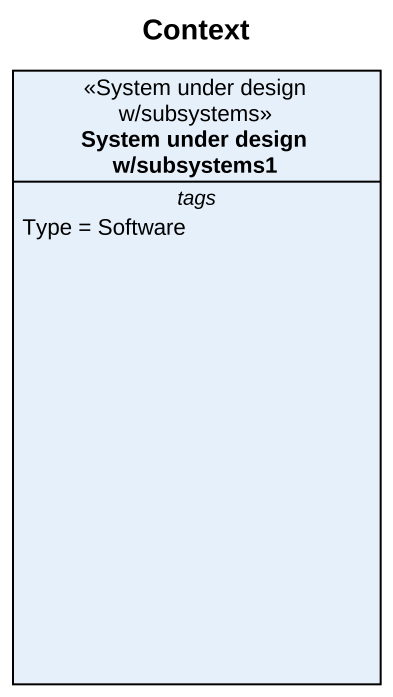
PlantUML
@startuml
title Context
hide circle
hide empty members
class "System under design w/subsystems1" as System_under_design_w <<System under design w/subsystems>> {
  -- tags --
  Type = Software
}
@enduml
